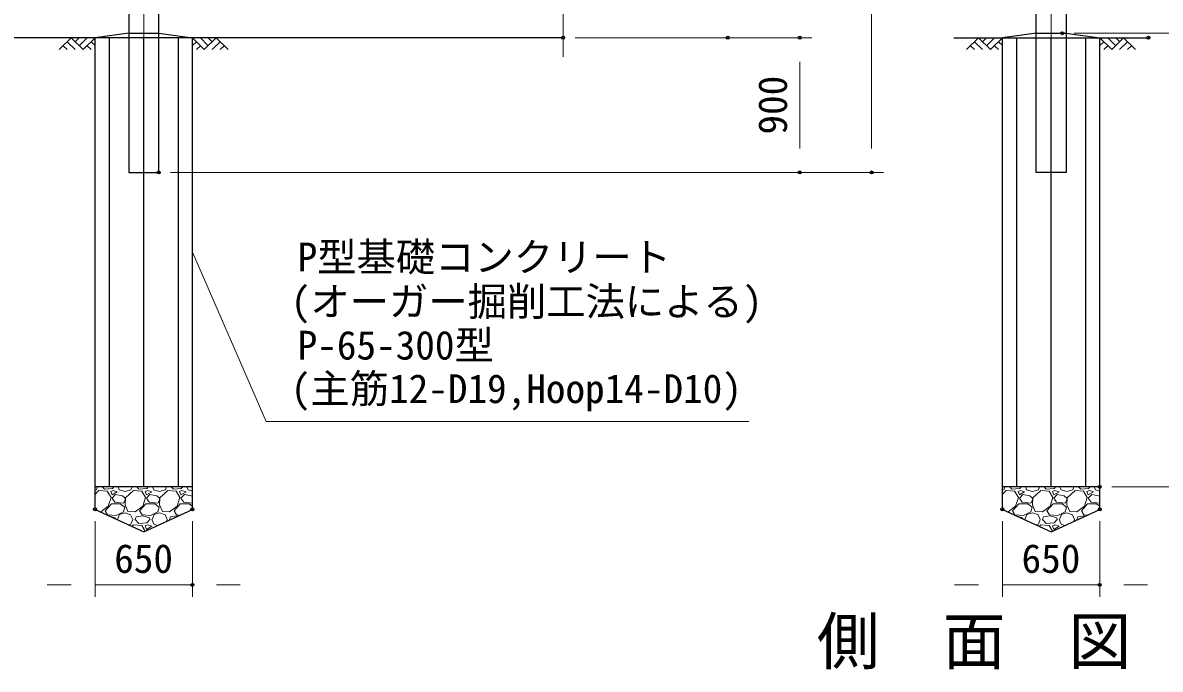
# Model space of a CAD drawing. Units: millimetres, scale not verified. Extents: x -16800 to 16800, y -11880 to 11880.
# Drawn here: x -3878 to 3717, y -6061 to -1742 of the extents above; entities that cross this region are included whole.
import ezdxf
from ezdxf.enums import TextEntityAlignment as Align

# ---------------------------------------------------------------- set-up
doc = ezdxf.new("R2010")
doc.units = ezdxf.units.MM
doc.header["$LTSCALE"] = 40
doc.header["$PDMODE"] = 32
doc.header["$PDSIZE"] = 20
doc.linetypes.add('USER1', pattern=[50.8, 31.75, -6.35, 6.35, -6.35])
for name, color, linetype, lineweight in [('0-0_D-DCR-HCH', 7, 'Continuous', 13), ('0-1_D-BGD', 7, 'Continuous', 25), ('0-2_D-STR4', 7, 'Continuous', 25), ('0-3_D-STR-DIM', 7, 'Continuous', 13), ('0-6_D-STR-TXT', 7, 'Continuous', 13), ('0-7_D-TTL-TXT', 7, 'Continuous', 13), ('0-8_D-STR1', 1, 'Continuous', 25), ('0-9_D-BMK', 2, 'USER1', 13)]:
    doc.layers.add(name, color=color, linetype=linetype, lineweight=lineweight)
doc.layers.add('0-5_Defpoints', color=8, linetype='Continuous')
doc.styles.add('ＭＳ ゴシック', font='')
doc.styles.get('ＭＳ ゴシック').set_extended_font_data('MS Gothic')

msp = doc.modelspace()

# ---------------------------------------------------------------- linework, layer by layer
at = {"layer": '0-0_D-DCR-HCH'}
for p, q in [((-3554.72, -1842.48), (-3634.54, -1922.3)), ((-3607.93, -1895.69), (-3581.2, -1922.3)), ((-3581.32, -1869.08), (-3527.87, -1922.3)), ((-3554.72, -1842.48), (-3474.9, -1922.3)), ((-3528.11, -1869.08), (-3501.51, -1842.48)), ((-3501.51, -1895.69), (-3448.29, -1842.48)), ((-3474.9, -1922.3), (-3395.08, -1842.48)), ((-3448.29, -1895.69), (-3421.57, -1922.3)), ((-3421.69, -1869.08), (-3395.08, -1895.57)), ((-2665.26, -1922.3), (-2745.08, -1842.48)), ((-2718.48, -1869.08), (-2745.08, -1895.57)), ((-2691.87, -1895.69), (-2718.6, -1922.3)), ((-2638.66, -1895.69), (-2691.87, -1842.48)), ((-2585.45, -1842.48), (-2665.26, -1922.3)), ((-2611.91, -1869.22), (-2638.66, -1842.48)), ((-2558.84, -1869.08), (-2612.3, -1922.3)), ((-2585.45, -1842.48), (-2505.63, -1922.3)), ((-2532.23, -1895.69), (-2558.96, -1922.3)), ((2503.46, -1842.48), (2423.64, -1922.3)), ((2450.24, -1895.69), (2476.97, -1922.3)), ((2476.85, -1869.08), (2530.31, -1922.3)), ((2503.46, -1842.48), (2583.27, -1922.3)), ((2530.06, -1869.08), (2556.67, -1842.48)), ((2556.67, -1895.69), (2609.88, -1842.48)), ((2583.27, -1922.3), (2663.09, -1842.48)), ((2609.88, -1895.69), (2636.61, -1922.3)), ((2636.49, -1869.08), (2663.09, -1895.57)), ((3392.91, -1922.3), (3313.09, -1842.48)), ((3339.7, -1869.08), (3313.09, -1895.57)), ((3366.3, -1895.69), (3339.58, -1922.3)), ((3419.52, -1895.69), (3366.3, -1842.48)), ((3472.73, -1842.48), (3392.91, -1922.3)), ((3446.26, -1869.22), (3419.52, -1842.48)), ((3499.33, -1869.08), (3445.88, -1922.3)), ((3472.73, -1842.48), (3552.55, -1922.3)), ((3525.94, -1895.69), (3499.21, -1922.3)), ((-3384.86, -4862.2), (-3377.82, -4842.48)), ((-3331.96, -4857.6), (-3345.82, -4842.48)), ((-3279.06, -4853), (-3331.96, -4857.6)), ((-3269.59, -4842.48), (-3279.06, -4853)), ((-3241.51, -4842.48), (-3233.06, -4862.2)), ((-3154.86, -4862.2), (-3147.82, -4842.48)), ((-3101.96, -4857.6), (-3115.82, -4842.48)), ((-3049.06, -4853), (-3101.96, -4857.6)), ((-3039.59, -4842.48), (-3049.06, -4853)), ((-3011.51, -4842.48), (-3003.06, -4862.2)), ((-2924.86, -4862.2), (-2917.82, -4842.48)), ((-2871.96, -4857.6), (-2885.82, -4842.48)), ((-2819.06, -4853), (-2871.96, -4857.6)), ((-2809.59, -4842.48), (-2819.06, -4853)), ((-2781.51, -4842.48), (-2773.06, -4862.2)), ((2673.31, -4862.2), (2680.36, -4842.48)), ((2726.21, -4857.6), (2712.35, -4842.48)), ((2779.11, -4853), (2726.21, -4857.6)), ((2788.58, -4842.48), (2779.11, -4853)), ((2816.66, -4842.48), (2825.11, -4862.2)), ((2903.31, -4862.2), (2910.36, -4842.48)), ((2956.21, -4857.6), (2942.35, -4842.48)), ((3009.11, -4853), (2956.21, -4857.6)), ((3018.58, -4842.48), (3009.11, -4853)), ((3046.66, -4842.48), (3055.11, -4862.2)), ((3133.31, -4862.2), (3140.36, -4842.48)), ((3186.21, -4857.6), (3172.35, -4842.48)), ((3239.11, -4853), (3186.21, -4857.6)), ((3248.58, -4842.48), (3239.11, -4853)), ((3276.66, -4842.48), (3285.11, -4862.2)), ((-3395.08, -4865.21), (-3384.86, -4862.2)), ((-3368.76, -4866.8), (-3395.08, -4890.83)), ((-3313.56, -4871.4), (-3368.76, -4866.8)), ((-3288.26, -4912.8), (-3313.56, -4871.4)), ((-3306.66, -4970.3), (-3288.26, -4912.8)), ((-3274.46, -4866.8), (-3290.56, -4873.7)), ((-3290.56, -4873.7), (-3281.36, -4896.7)), ((-3281.36, -4896.7), (-3246.86, -4876)), ((-3258.36, -4894.4), (-3281.36, -4917.4)), ((-3281.36, -4917.4), (-3262.96, -4945)), ((-3246.86, -4876), (-3274.46, -4866.8)), ((-3212.36, -4901.3), (-3258.36, -4894.4)), ((-3233.06, -4862.2), (-3193.96, -4873.7)), ((-3193.96, -4917.4), (-3212.36, -4901.3)), ((-3205.46, -4951.9), (-3193.96, -4931.2)), ((-3193.96, -4873.7), (-3154.86, -4862.2)), ((-3191.66, -4915.1), (-3193.96, -4963.4)), ((-3193.96, -4931.2), (-3193.96, -4917.4)), ((-3138.76, -4866.8), (-3191.66, -4915.1)), ((-3083.56, -4871.4), (-3138.76, -4866.8)), ((-3058.26, -4912.8), (-3083.56, -4871.4)), ((-3076.66, -4970.3), (-3058.26, -4912.8)), ((-3044.46, -4866.8), (-3060.56, -4873.7)), ((-3060.56, -4873.7), (-3051.36, -4896.7)), ((-3051.36, -4896.7), (-3016.86, -4876)), ((-3028.36, -4894.4), (-3051.36, -4917.4)), ((-3051.36, -4917.4), (-3032.96, -4945)), ((-3016.86, -4876), (-3044.46, -4866.8)), ((-2982.36, -4901.3), (-3028.36, -4894.4)), ((-3003.06, -4862.2), (-2963.96, -4873.7)), ((-2963.96, -4917.4), (-2982.36, -4901.3)), ((-2975.46, -4951.9), (-2963.96, -4931.2)), ((-2963.96, -4873.7), (-2924.86, -4862.2)), ((-2961.66, -4915.1), (-2963.96, -4963.4)), ((-2963.96, -4931.2), (-2963.96, -4917.4)), ((-2908.76, -4866.8), (-2961.66, -4915.1)), ((-2853.56, -4871.4), (-2908.76, -4866.8)), ((-2828.26, -4912.8), (-2853.56, -4871.4)), ((-2846.66, -4970.3), (-2828.26, -4912.8)), ((-2814.46, -4866.8), (-2830.56, -4873.7)), ((-2830.56, -4873.7), (-2821.36, -4896.7)), ((-2821.36, -4896.7), (-2786.86, -4876)), ((-2798.36, -4894.4), (-2821.36, -4917.4)), ((-2821.36, -4917.4), (-2802.96, -4945)), ((-2786.86, -4876), (-2814.46, -4866.8)), ((-2752.36, -4901.3), (-2798.36, -4894.4)), ((-2773.06, -4862.2), (-2745.08, -4870.43)), ((-2745.08, -4907.67), (-2752.36, -4901.3)), ((2663.09, -4865.21), (2673.31, -4862.2)), ((2689.41, -4866.8), (2663.09, -4890.83)), ((2744.61, -4871.4), (2689.41, -4866.8)), ((2769.91, -4912.8), (2744.61, -4871.4)), ((2751.51, -4970.3), (2769.91, -4912.8)), ((2783.71, -4866.8), (2767.61, -4873.7)), ((2767.61, -4873.7), (2776.81, -4896.7)), ((2776.81, -4896.7), (2811.31, -4876)), ((2799.81, -4894.4), (2776.81, -4917.4)), ((2776.81, -4917.4), (2795.21, -4945)), ((2811.31, -4876), (2783.71, -4866.8)), ((2845.81, -4901.3), (2799.81, -4894.4)), ((2825.11, -4862.2), (2864.21, -4873.7)), ((2864.21, -4917.4), (2845.81, -4901.3)), ((2852.71, -4951.9), (2864.21, -4931.2)), ((2864.21, -4873.7), (2903.31, -4862.2)), ((2866.51, -4915.1), (2864.21, -4963.4)), ((2864.21, -4931.2), (2864.21, -4917.4)), ((2919.41, -4866.8), (2866.51, -4915.1)), ((2974.61, -4871.4), (2919.41, -4866.8)), ((2999.91, -4912.8), (2974.61, -4871.4)), ((2981.51, -4970.3), (2999.91, -4912.8)), ((3013.71, -4866.8), (2997.61, -4873.7)), ((2997.61, -4873.7), (3006.81, -4896.7)), ((3006.81, -4896.7), (3041.31, -4876)), ((3029.81, -4894.4), (3006.81, -4917.4)), ((3006.81, -4917.4), (3025.21, -4945)), ((3041.31, -4876), (3013.71, -4866.8)), ((3075.81, -4901.3), (3029.81, -4894.4)), ((3055.11, -4862.2), (3094.21, -4873.7)), ((3094.21, -4917.4), (3075.81, -4901.3)), ((3082.71, -4951.9), (3094.21, -4931.2)), ((3094.21, -4873.7), (3133.31, -4862.2)), ((3096.51, -4915.1), (3094.21, -4963.4)), ((3094.21, -4931.2), (3094.21, -4917.4)), ((3149.41, -4866.8), (3096.51, -4915.1)), ((3204.61, -4871.4), (3149.41, -4866.8)), ((3229.91, -4912.8), (3204.61, -4871.4)), ((3211.51, -4970.3), (3229.91, -4912.8)), ((3243.71, -4866.8), (3227.61, -4873.7)), ((3227.61, -4873.7), (3236.81, -4896.7)), ((3236.81, -4896.7), (3271.31, -4876)), ((3259.81, -4894.4), (3236.81, -4917.4)), ((3236.81, -4917.4), (3255.21, -4945)), ((3271.31, -4876), (3243.71, -4866.8)), ((3305.81, -4901.3), (3259.81, -4894.4)), ((3285.11, -4862.2), (3313.09, -4870.43)), ((3313.09, -4907.67), (3305.81, -4901.3)), ((-3358.55, -5009.34), (-3357.26, -5009.4)), ((-3357.26, -5009.4), (-3306.66, -4970.3)), ((-3327.36, -5002.5), (-3285.96, -4956.5)), ((-3311.26, -5030.1), (-3327.36, -5002.5)), ((-3285.96, -4956.5), (-3226.16, -4956.5)), ((-3262.96, -4945), (-3205.46, -4951.9)), ((-3205.46, -5009.4), (-3253.76, -5034.7)), ((-3226.16, -4956.5), (-3196.26, -4977.2)), ((-3196.26, -4977.2), (-3205.46, -5009.4)), ((-3193.96, -4963.4), (-3175.56, -5007.1)), ((-3175.56, -5007.1), (-3127.26, -5009.4)), ((-3127.26, -5009.4), (-3076.66, -4970.3)), ((-3097.36, -5002.5), (-3055.96, -4956.5)), ((-3081.26, -5030.1), (-3097.36, -5002.5)), ((-3055.96, -4956.5), (-2996.16, -4956.5)), ((-3032.96, -4945), (-2975.46, -4951.9)), ((-2975.46, -5009.4), (-3023.76, -5034.7)), ((-2996.16, -4956.5), (-2966.26, -4977.2)), ((-2966.26, -4977.2), (-2975.46, -5009.4)), ((-2963.96, -4963.4), (-2945.56, -5007.1)), ((-2945.56, -5007.1), (-2897.26, -5009.4)), ((-2897.26, -5009.4), (-2846.66, -4970.3)), ((-2867.36, -5002.5), (-2825.96, -4956.5)), ((-2851.26, -5030.1), (-2867.36, -5002.5)), ((-2825.96, -4956.5), (-2766.16, -4956.5)), ((-2802.96, -4945), (-2745.46, -4951.9)), ((-2766.16, -4956.5), (-2745.08, -4971.09)), ((-2745.46, -4951.9), (-2745.08, -4951.22)), ((2699.62, -5009.34), (2700.91, -5009.4)), ((2700.91, -5009.4), (2751.51, -4970.3)), ((2730.81, -5002.5), (2772.21, -4956.5)), ((2746.91, -5030.1), (2730.81, -5002.5)), ((2772.21, -4956.5), (2832.01, -4956.5)), ((2795.21, -4945), (2852.71, -4951.9)), ((2852.71, -5009.4), (2804.41, -5034.7)), ((2832.01, -4956.5), (2861.91, -4977.2)), ((2861.91, -4977.2), (2852.71, -5009.4)), ((2864.21, -4963.4), (2882.61, -5007.1)), ((2882.61, -5007.1), (2930.91, -5009.4)), ((2930.91, -5009.4), (2981.51, -4970.3)), ((2960.81, -5002.5), (3002.21, -4956.5)), ((2976.91, -5030.1), (2960.81, -5002.5)), ((3002.21, -4956.5), (3062.01, -4956.5)), ((3025.21, -4945), (3082.71, -4951.9)), ((3082.71, -5009.4), (3034.41, -5034.7)), ((3062.01, -4956.5), (3091.91, -4977.2)), ((3091.91, -4977.2), (3082.71, -5009.4)), ((3094.21, -4963.4), (3112.61, -5007.1)), ((3112.61, -5007.1), (3160.91, -5009.4)), ((3160.91, -5009.4), (3211.51, -4970.3)), ((3190.81, -5002.5), (3232.21, -4956.5)), ((3206.91, -5030.1), (3190.81, -5002.5)), ((3232.21, -4956.5), (3292.01, -4956.5)), ((3255.21, -4945), (3312.71, -4951.9)), ((3292.01, -4956.5), (3313.09, -4971.09)), ((3312.71, -4951.9), (3313.09, -4951.22)), ((-3253.76, -5034.7), (-3311.26, -5030.1)), ((-3260.66, -5048.5), (-3289.11, -5041.39)), ((-3259.33, -5055.13), (-3260.66, -5048.5)), ((-3246.86, -5060), (-3246.39, -5061.11)), ((-3244.56, -5060), (-3230.76, -5027.8)), ((-3230.76, -5027.8), (-3193.96, -5016.3)), ((-3193.96, -5016.3), (-3157.16, -5030.1)), ((-3157.16, -5030.1), (-3143.36, -5060)), ((-3154.86, -5092.2), (-3143.36, -5060)), ((-3127.26, -5060), (-3120.36, -5041.6)), ((-3101.96, -5087.6), (-3127.26, -5060)), ((-3076.66, -5037), (-3120.36, -5041.6)), ((-3049.06, -5083), (-3101.96, -5087.6)), ((-3023.76, -5034.7), (-3081.26, -5030.1)), ((-3030.66, -5048.5), (-3076.66, -5037)), ((-3028.36, -5060), (-3049.06, -5083)), ((-3028.36, -5060), (-3030.66, -5048.5)), ((-3016.86, -5060), (-3003.06, -5092.2)), ((-3014.56, -5060), (-3000.76, -5027.8)), ((-3000.76, -5027.8), (-2963.96, -5016.3)), ((-2963.96, -5016.3), (-2927.16, -5030.1)), ((-2927.16, -5030.1), (-2913.36, -5060)), ((-2917.7, -5072.15), (-2913.36, -5060)), ((-2897.26, -5060), (-2890.36, -5041.6)), ((-2895.51, -5061.91), (-2897.26, -5060)), ((-2846.66, -5037), (-2890.36, -5041.6)), ((-2830.24, -5031.78), (-2851.26, -5030.1)), ((-2843.34, -5037.83), (-2846.66, -5037)), ((2804.41, -5034.7), (2746.91, -5030.1)), ((2797.51, -5048.5), (2769.06, -5041.39)), ((2798.84, -5055.13), (2797.51, -5048.5)), ((2811.31, -5060), (2811.79, -5061.11)), ((2813.61, -5060), (2827.41, -5027.8)), ((2827.41, -5027.8), (2864.21, -5016.3)), ((2864.21, -5016.3), (2901.01, -5030.1)), ((2901.01, -5030.1), (2914.81, -5060)), ((2903.31, -5092.2), (2914.81, -5060)), ((2930.91, -5060), (2937.81, -5041.6)), ((2956.21, -5087.6), (2930.91, -5060)), ((2981.51, -5037), (2937.81, -5041.6)), ((3009.11, -5083), (2956.21, -5087.6)), ((3034.41, -5034.7), (2976.91, -5030.1)), ((3027.51, -5048.5), (2981.51, -5037)), ((3029.81, -5060), (3009.11, -5083)), ((3029.81, -5060), (3027.51, -5048.5)), ((3041.31, -5060), (3055.11, -5092.2)), ((3043.61, -5060), (3057.41, -5027.8)), ((3057.41, -5027.8), (3094.21, -5016.3)), ((3094.21, -5016.3), (3131.01, -5030.1)), ((3131.01, -5030.1), (3144.81, -5060)), ((3140.47, -5072.15), (3144.81, -5060)), ((3160.91, -5060), (3167.81, -5041.6)), ((3162.66, -5061.91), (3160.91, -5060)), ((3211.51, -5037), (3167.81, -5041.6)), ((3227.93, -5031.78), (3206.91, -5030.1)), ((3214.83, -5037.83), (3211.51, -5037)), ((-3169.61, -5096.54), (-3154.86, -5092.2)), ((-3138.76, -5096.8), (-3148.93, -5106.09)), ((-3083.56, -5101.4), (-3138.76, -5096.8)), ((-3061.01, -5138.29), (-3083.56, -5101.4)), ((-3044.46, -5096.8), (-3060.56, -5103.7)), ((-3060.56, -5103.7), (-3051.36, -5126.7)), ((-3051.36, -5126.7), (-3016.86, -5106)), ((-3016.86, -5106), (-3044.46, -5096.8)), ((-3003.06, -5092.2), (-2977.46, -5099.73)), ((2888.56, -5096.54), (2903.31, -5092.2)), ((2919.41, -5096.8), (2909.24, -5106.09)), ((2974.61, -5101.4), (2919.41, -5096.8)), ((2997.16, -5138.29), (2974.61, -5101.4)), ((3013.71, -5096.8), (2997.61, -5103.7)), ((2997.61, -5103.7), (3006.81, -5126.7)), ((3006.81, -5126.7), (3041.31, -5106)), ((3041.31, -5106), (3013.71, -5096.8)), ((3055.11, -5092.2), (3080.71, -5099.73))]:
    msp.add_line(p, q, dxfattribs=at)
at = {"layer": '0-1_D-BGD'}
for p, q in [((-3170.08, -1812.48), (-2970.08, -1812.48)), ((2888.09, -1812.48), (3088.09, -1812.48)), ((-270.08, -1842.48), (-13870.08, -1842.48)), ((-3395.08, -4992.48), (-3395.08, -1842.48)), ((-2745.08, -4992.48), (-2745.08, -1842.48)), ((2338.09, -1842.48), (3638.09, -1842.48)), ((2663.09, -4992.48), (2663.09, -1842.48)), ((3313.09, -4992.48), (3313.09, -1842.48)), ((-2745.08, -4842.48), (-3395.08, -4842.48)), ((3313.09, -4842.48), (2663.09, -4842.48))]:
    msp.add_line(p, q, dxfattribs=at)
at = {"layer": '0-2_D-STR4'}
for p, q in [((-3170.08, -1812.48), (-3395.08, -1842.48)), ((-2970.08, -1812.48), (-2745.08, -1842.48)), ((2888.09, -1812.48), (2663.09, -1842.48)), ((3088.09, -1812.48), (3313.09, -1842.48)), ((-3299.89, -1842.48), (-3299.89, -4842.48)), ((-3070.08, -4842.48), (-3070.08, -1842.48)), ((-2840.27, -1842.48), (-2840.27, -4842.48)), ((2758.28, -1842.48), (2758.28, -4842.48)), ((2988.09, -4842.48), (2988.09, -1842.48)), ((3217.9, -1842.48), (3217.9, -4842.48))]:
    msp.add_line(p, q, dxfattribs=at)
for points in [[(-3395.08, -4992.48), (-3070.08, -5142.48), (-2745.08, -4992.48)], [(2663.09, -4992.48), (2988.09, -5142.48), (3313.09, -4992.48)]]:
    msp.add_lwpolyline(points, dxfattribs=at)
at = {"layer": '0-3_D-STR-DIM'}
for p, q in [((1789.92, 7097.52), (1789.92, -2582.48)), ((-270.08, -1970.07), (-270.08, 856.22)), ((3143.09, -1812.48), (4156.32, -1812.48)), ((-190.08, -1842.48), (909.92, -1842.48)), ((-190.08, -1842.48), (1389.92, -1842.48)), ((-190.08, -1842.48), (1389.92, -1842.48)), ((1309.92, -2002.48), (1309.92, -2582.48)), ((-2890.08, -2742.48), (1389.92, -2742.48)), ((-2890.08, -2742.48), (1869.92, -2742.48)), ((3393.09, -4842.48), (4156.32, -4842.48)), ((-3395.08, -5072.48), (-3395.08, -5577.35)), ((-2745.08, -5072.48), (-2745.08, -5577.35)), ((2663.09, -5072.48), (2663.09, -5577.35)), ((3313.09, -5072.48), (3313.09, -5577.35)), ((-3555.08, -5497.35), (-3715.08, -5497.35)), ((-3395.08, -5497.35), (-2745.08, -5497.35)), ((-2585.08, -5497.35), (-2425.08, -5497.35)), ((2503.09, -5497.35), (2343.09, -5497.35)), ((2663.09, -5497.35), (3313.09, -5497.35)), ((3473.09, -5497.35), (3633.09, -5497.35))]:
    msp.add_line(p, q, dxfattribs=at)
at = {"layer": '0-5_Defpoints'}
for p in [(3063.09, -1812.48), (-270.08, -1842.48), (829.92, -1842.48), (1309.92, -1842.48), (3638.09, -1842.48), (-2970.08, -2742.48), (1309.92, -2742.48), (1789.92, -2742.48), (3313.09, -4842.48), (-3395.08, -4992.48), (-2745.08, -4992.48), (2663.09, -4992.48), (3313.09, -4992.48), (-2745.08, -5497.35), (3313.09, -5497.35)]:
    msp.add_point(p, dxfattribs=at)
at = {"layer": '0-6_D-STR-TXT'}
msp.add_lwpolyline([(970.09, -4406.5), (-2251.87, -4406.5), (-2744.28, -3274.86)], dxfattribs=at)
at = {"layer": '0-8_D-STR1'}
for points in [[(-2970.08, 7257.52), (-3170.08, 7257.52), (-3170.08, -2742.48), (-2970.08, -2742.48)], [(2888.09, 7257.52), (3088.09, 7257.52), (3088.09, -2742.48), (2888.09, -2742.48)]]:
    msp.add_lwpolyline(points, close=True, dxfattribs=at)
at = {"layer": '0-9_D-BMK'}
for p, q in [((-3070.08, -2793.48), (-3070.08, 7308.52)), ((2988.09, -2793.48), (2988.09, 7308.52))]:
    msp.add_line(p, q, dxfattribs=at)

# ---------------------------------------------------------------- texts
at = {"layer": '0-3_D-STR-DIM', "style": 'ＭＳ ゴシック'}
msp.add_text('900', height=192.4, rotation=90, dxfattribs=at).set_placement((1282.93, -2488.98), align=Align.BOTTOM_LEFT)
for p in [(-3267.08, -5474.71), (2791.09, -5474.71)]:
    msp.add_text('650', height=192.4, dxfattribs=at).set_placement(p, align=Align.BOTTOM_LEFT)
at = {"layer": '0-6_D-STR-TXT', "style": 'ＭＳ ゴシック'}
for s, p in [('P型基礎コンクリート', (-2042.09, -3461.08)), ('(オーガー掘削工法による)', (-2087.77, -3757.97)), ('P-65-300型', (-2042.09, -4050.09)), ('(主筋12-D19,Hoop14-D10)', (-2087.77, -4340.42))]:
    msp.add_text(s, height=192.4, dxfattribs=at).set_placement(p, align=Align.BOTTOM_LEFT)
at = {"layer": '0-7_D-TTL-TXT', "style": 'ＭＳ ゴシック'}
msp.add_text('側\u3000面\u3000図', height=307.9, dxfattribs=at).set_placement((1424.22, -6118.98), align=Align.BOTTOM_LEFT)

doc.saveas('drawing.dxf')
